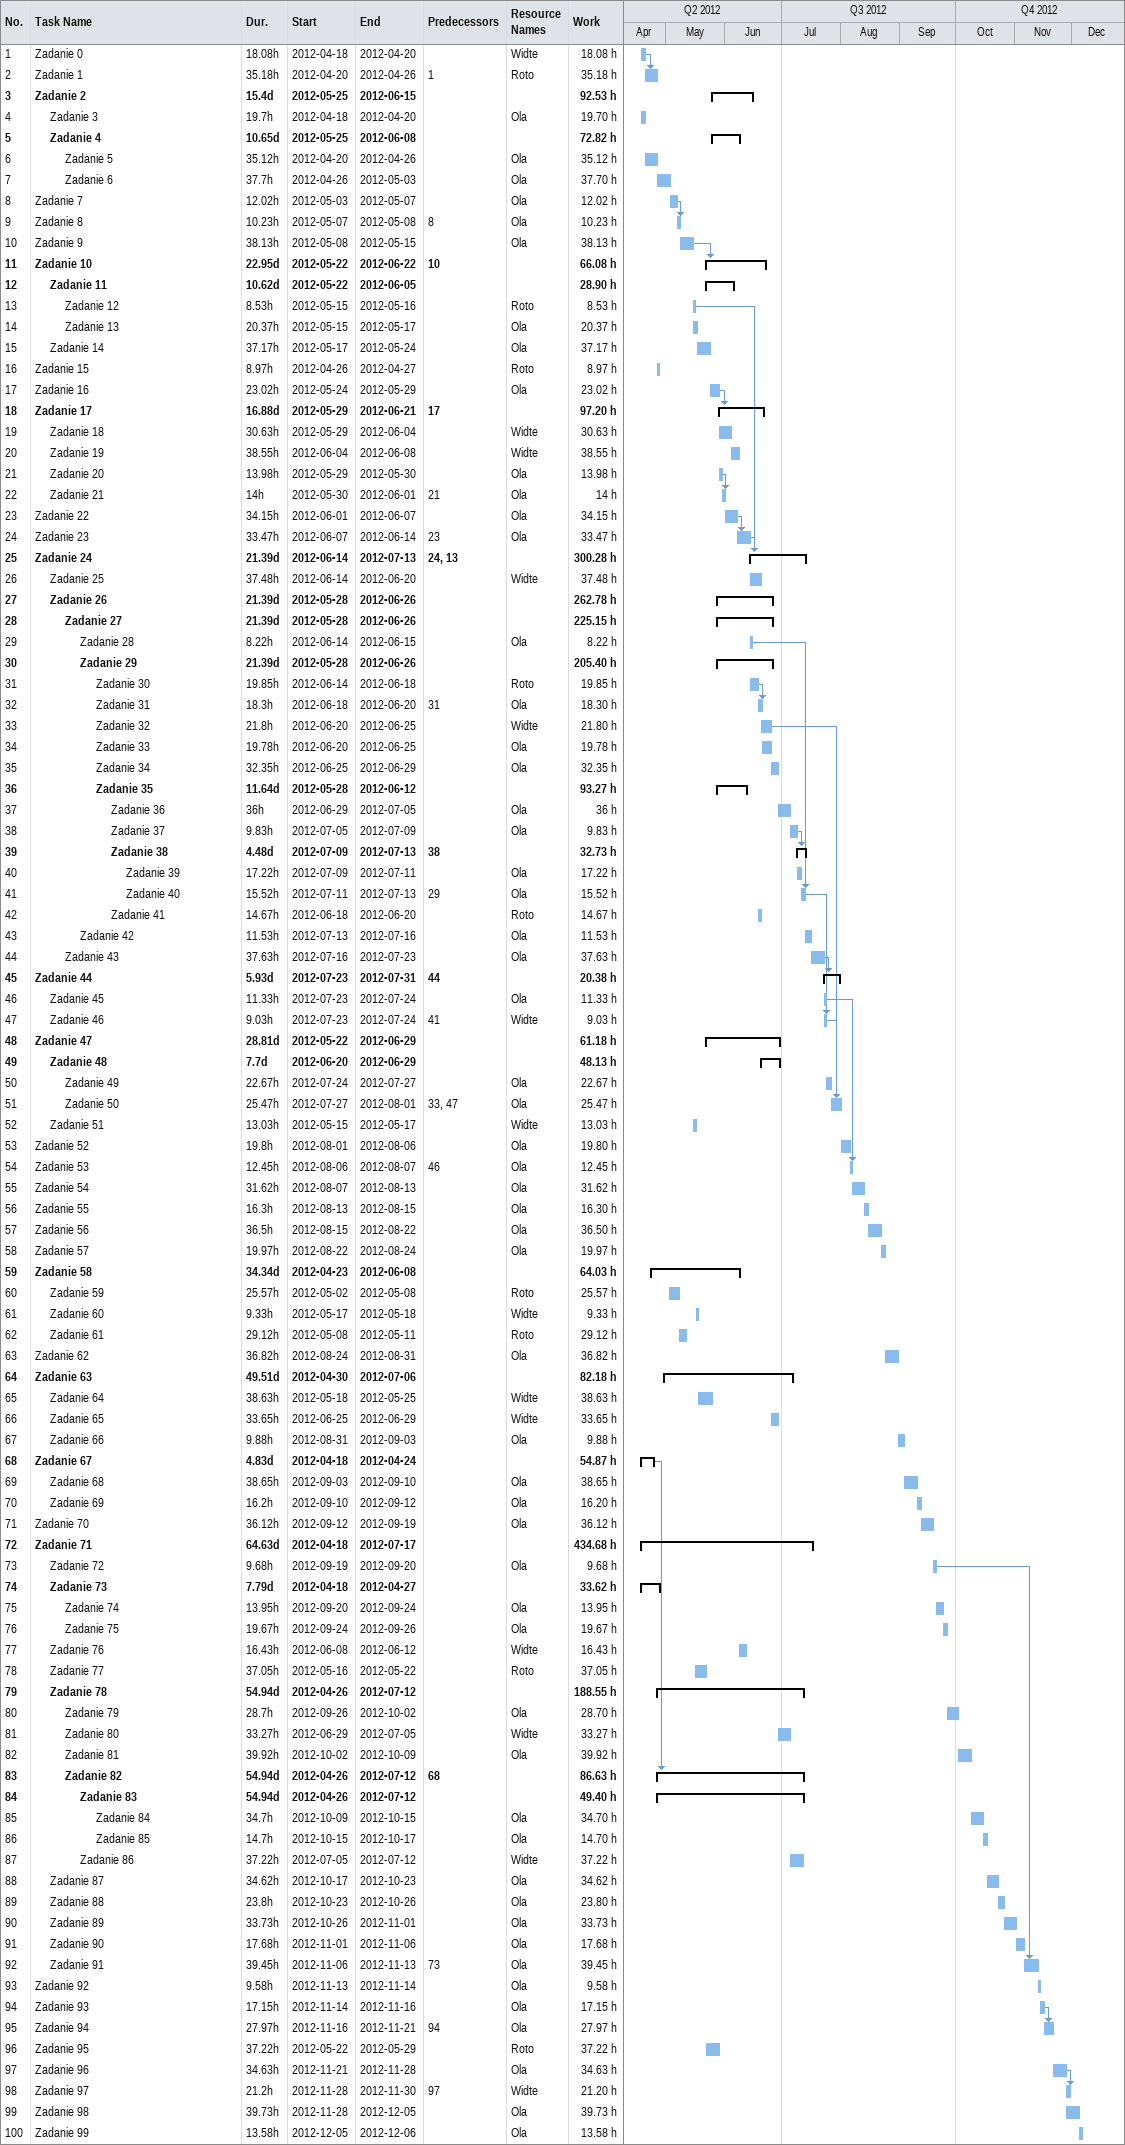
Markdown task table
| ID | Level | Task | Duration | Start | Finish | Predecessors | Resources | Work (h) |
|---|---|---|---|---|---|---|---|---|
| 1 | 1 | Zadanie 0 | 18.08h | 2012-04-18 | 2012-04-20 |  | Widte | 18.08 |
| 2 | 1 | Zadanie 1 | 35.18h | 2012-04-20 | 2012-04-26 | 1 | Roto | 35.18 |
| 3 | 1 | **Zadanie 2** | 15.4d | 2012-05-25 | 2012-06-15 |  |  | 92.53 |
| 4 | 2 | Zadanie 3 | 19.7h | 2012-04-18 | 2012-04-20 |  | Ola | 19.70 |
| 5 | 2 | **Zadanie 4** | 10.65d | 2012-05-25 | 2012-06-08 |  |  | 72.82 |
| 6 | 3 | Zadanie 5 | 35.12h | 2012-04-20 | 2012-04-26 |  | Ola | 35.12 |
| 7 | 3 | Zadanie 6 | 37.7h | 2012-04-26 | 2012-05-03 |  | Ola | 37.70 |
| 8 | 1 | Zadanie 7 | 12.02h | 2012-05-03 | 2012-05-07 |  | Ola | 12.02 |
| 9 | 1 | Zadanie 8 | 10.23h | 2012-05-07 | 2012-05-08 | 8 | Ola | 10.23 |
| 10 | 1 | Zadanie 9 | 38.13h | 2012-05-08 | 2012-05-15 |  | Ola | 38.13 |
| 11 | 1 | **Zadanie 10** | 22.95d | 2012-05-22 | 2012-06-22 | 10 |  | 66.08 |
| 12 | 2 | **Zadanie 11** | 10.62d | 2012-05-22 | 2012-06-05 |  |  | 28.90 |
| 13 | 3 | Zadanie 12 | 8.53h | 2012-05-15 | 2012-05-16 |  | Roto | 8.53 |
| 14 | 3 | Zadanie 13 | 20.37h | 2012-05-15 | 2012-05-17 |  | Ola | 20.37 |
| 15 | 2 | Zadanie 14 | 37.17h | 2012-05-17 | 2012-05-24 |  | Ola | 37.17 |
| 16 | 1 | Zadanie 15 | 8.97h | 2012-04-26 | 2012-04-27 |  | Roto | 8.97 |
| 17 | 1 | Zadanie 16 | 23.02h | 2012-05-24 | 2012-05-29 |  | Ola | 23.02 |
| 18 | 1 | **Zadanie 17** | 16.88d | 2012-05-29 | 2012-06-21 | 17 |  | 97.20 |
| 19 | 2 | Zadanie 18 | 30.63h | 2012-05-29 | 2012-06-04 |  | Widte | 30.63 |
| 20 | 2 | Zadanie 19 | 38.55h | 2012-06-04 | 2012-06-08 |  | Widte | 38.55 |
| 21 | 2 | Zadanie 20 | 13.98h | 2012-05-29 | 2012-05-30 |  | Ola | 13.98 |
| 22 | 2 | Zadanie 21 | 14h | 2012-05-30 | 2012-06-01 | 21 | Ola | 14 |
| 23 | 1 | Zadanie 22 | 34.15h | 2012-06-01 | 2012-06-07 |  | Ola | 34.15 |
| 24 | 1 | Zadanie 23 | 33.47h | 2012-06-07 | 2012-06-14 | 23 | Ola | 33.47 |
| 25 | 1 | **Zadanie 24** | 21.39d | 2012-06-14 | 2012-07-13 | 24, 13 |  | 300.28 |
| 26 | 2 | Zadanie 25 | 37.48h | 2012-06-14 | 2012-06-20 |  | Widte | 37.48 |
| 27 | 2 | **Zadanie 26** | 21.39d | 2012-05-28 | 2012-06-26 |  |  | 262.78 |
| 28 | 3 | **Zadanie 27** | 21.39d | 2012-05-28 | 2012-06-26 |  |  | 225.15 |
| 29 | 4 | Zadanie 28 | 8.22h | 2012-06-14 | 2012-06-15 |  | Ola | 8.22 |
| 30 | 4 | **Zadanie 29** | 21.39d | 2012-05-28 | 2012-06-26 |  |  | 205.40 |
| 31 | 5 | Zadanie 30 | 19.85h | 2012-06-14 | 2012-06-18 |  | Roto | 19.85 |
| 32 | 5 | Zadanie 31 | 18.3h | 2012-06-18 | 2012-06-20 | 31 | Ola | 18.30 |
| 33 | 5 | Zadanie 32 | 21.8h | 2012-06-20 | 2012-06-25 |  | Widte | 21.80 |
| 34 | 5 | Zadanie 33 | 19.78h | 2012-06-20 | 2012-06-25 |  | Ola | 19.78 |
| 35 | 5 | Zadanie 34 | 32.35h | 2012-06-25 | 2012-06-29 |  | Ola | 32.35 |
| 36 | 5 | **Zadanie 35** | 11.64d | 2012-05-28 | 2012-06-12 |  |  | 93.27 |
| 37 | 6 | Zadanie 36 | 36h | 2012-06-29 | 2012-07-05 |  | Ola | 36 |
| 38 | 6 | Zadanie 37 | 9.83h | 2012-07-05 | 2012-07-09 |  | Ola | 9.83 |
| 39 | 6 | **Zadanie 38** | 4.48d | 2012-07-09 | 2012-07-13 | 38 |  | 32.73 |
| 40 | 7 | Zadanie 39 | 17.22h | 2012-07-09 | 2012-07-11 |  | Ola | 17.22 |
| 41 | 7 | Zadanie 40 | 15.52h | 2012-07-11 | 2012-07-13 | 29 | Ola | 15.52 |
| 42 | 6 | Zadanie 41 | 14.67h | 2012-06-18 | 2012-06-20 |  | Roto | 14.67 |
| 43 | 4 | Zadanie 42 | 11.53h | 2012-07-13 | 2012-07-16 |  | Ola | 11.53 |
| 44 | 3 | Zadanie 43 | 37.63h | 2012-07-16 | 2012-07-23 |  | Ola | 37.63 |
| 45 | 1 | **Zadanie 44** | 5.93d | 2012-07-23 | 2012-07-31 | 44 |  | 20.38 |
| 46 | 2 | Zadanie 45 | 11.33h | 2012-07-23 | 2012-07-24 |  | Ola | 11.33 |
| 47 | 2 | Zadanie 46 | 9.03h | 2012-07-23 | 2012-07-24 | 41 | Widte | 9.03 |
| 48 | 1 | **Zadanie 47** | 28.81d | 2012-05-22 | 2012-06-29 |  |  | 61.18 |
| 49 | 2 | **Zadanie 48** | 7.7d | 2012-06-20 | 2012-06-29 |  |  | 48.13 |
| 50 | 3 | Zadanie 49 | 22.67h | 2012-07-24 | 2012-07-27 |  | Ola | 22.67 |
| 51 | 3 | Zadanie 50 | 25.47h | 2012-07-27 | 2012-08-01 | 33, 47 | Ola | 25.47 |
| 52 | 2 | Zadanie 51 | 13.03h | 2012-05-15 | 2012-05-17 |  | Widte | 13.03 |
| 53 | 1 | Zadanie 52 | 19.8h | 2012-08-01 | 2012-08-06 |  | Ola | 19.80 |
| 54 | 1 | Zadanie 53 | 12.45h | 2012-08-06 | 2012-08-07 | 46 | Ola | 12.45 |
| 55 | 1 | Zadanie 54 | 31.62h | 2012-08-07 | 2012-08-13 |  | Ola | 31.62 |
| 56 | 1 | Zadanie 55 | 16.3h | 2012-08-13 | 2012-08-15 |  | Ola | 16.30 |
| 57 | 1 | Zadanie 56 | 36.5h | 2012-08-15 | 2012-08-22 |  | Ola | 36.50 |
| 58 | 1 | Zadanie 57 | 19.97h | 2012-08-22 | 2012-08-24 |  | Ola | 19.97 |
| 59 | 1 | **Zadanie 58** | 34.34d | 2012-04-23 | 2012-06-08 |  |  | 64.03 |
| 60 | 2 | Zadanie 59 | 25.57h | 2012-05-02 | 2012-05-08 |  | Roto | 25.57 |
| 61 | 2 | Zadanie 60 | 9.33h | 2012-05-17 | 2012-05-18 |  | Widte | 9.33 |
| 62 | 2 | Zadanie 61 | 29.12h | 2012-05-08 | 2012-05-11 |  | Roto | 29.12 |
| 63 | 1 | Zadanie 62 | 36.82h | 2012-08-24 | 2012-08-31 |  | Ola | 36.82 |
| 64 | 1 | **Zadanie 63** | 49.51d | 2012-04-30 | 2012-07-06 |  |  | 82.18 |
| 65 | 2 | Zadanie 64 | 38.63h | 2012-05-18 | 2012-05-25 |  | Widte | 38.63 |
| 66 | 2 | Zadanie 65 | 33.65h | 2012-06-25 | 2012-06-29 |  | Widte | 33.65 |
| 67 | 2 | Zadanie 66 | 9.88h | 2012-08-31 | 2012-09-03 |  | Ola | 9.88 |
| 68 | 1 | **Zadanie 67** | 4.83d | 2012-04-18 | 2012-04-24 |  |  | 54.87 |
| 69 | 2 | Zadanie 68 | 38.65h | 2012-09-03 | 2012-09-10 |  | Ola | 38.65 |
| 70 | 2 | Zadanie 69 | 16.2h | 2012-09-10 | 2012-09-12 |  | Ola | 16.20 |
| 71 | 1 | Zadanie 70 | 36.12h | 2012-09-12 | 2012-09-19 |  | Ola | 36.12 |
| 72 | 1 | **Zadanie 71** | 64.63d | 2012-04-18 | 2012-07-17 |  |  | 434.68 |
| 73 | 2 | Zadanie 72 | 9.68h | 2012-09-19 | 2012-09-20 |  | Ola | 9.68 |
| 74 | 2 | **Zadanie 73** | 7.79d | 2012-04-18 | 2012-04-27 |  |  | 33.62 |
| 75 | 3 | Zadanie 74 | 13.95h | 2012-09-20 | 2012-09-24 |  | Ola | 13.95 |
| 76 | 3 | Zadanie 75 | 19.67h | 2012-09-24 | 2012-09-26 |  | Ola | 19.67 |
| 77 | 2 | Zadanie 76 | 16.43h | 2012-06-08 | 2012-06-12 |  | Widte | 16.43 |
| 78 | 2 | Zadanie 77 | 37.05h | 2012-05-16 | 2012-05-22 |  | Roto | 37.05 |
| 79 | 2 | **Zadanie 78** | 54.94d | 2012-04-26 | 2012-07-12 |  |  | 188.55 |
| 80 | 3 | Zadanie 79 | 28.7h | 2012-09-26 | 2012-10-02 |  | Ola | 28.70 |
| 81 | 3 | Zadanie 80 | 33.27h | 2012-06-29 | 2012-07-05 |  | Widte | 33.27 |
| 82 | 3 | Zadanie 81 | 39.92h | 2012-10-02 | 2012-10-09 |  | Ola | 39.92 |
| 83 | 3 | **Zadanie 82** | 54.94d | 2012-04-26 | 2012-07-12 | 68 |  | 86.63 |
| 84 | 4 | **Zadanie 83** | 54.94d | 2012-04-26 | 2012-07-12 |  |  | 49.40 |
| 85 | 5 | Zadanie 84 | 34.7h | 2012-10-09 | 2012-10-15 |  | Ola | 34.70 |
| 86 | 5 | Zadanie 85 | 14.7h | 2012-10-15 | 2012-10-17 |  | Ola | 14.70 |
| 87 | 4 | Zadanie 86 | 37.22h | 2012-07-05 | 2012-07-12 |  | Widte | 37.22 |
| 88 | 2 | Zadanie 87 | 34.62h | 2012-10-17 | 2012-10-23 |  | Ola | 34.62 |
| 89 | 2 | Zadanie 88 | 23.8h | 2012-10-23 | 2012-10-26 |  | Ola | 23.80 |
| 90 | 2 | Zadanie 89 | 33.73h | 2012-10-26 | 2012-11-01 |  | Ola | 33.73 |
| 91 | 2 | Zadanie 90 | 17.68h | 2012-11-01 | 2012-11-06 |  | Ola | 17.68 |
| 92 | 2 | Zadanie 91 | 39.45h | 2012-11-06 | 2012-11-13 | 73 | Ola | 39.45 |
| 93 | 1 | Zadanie 92 | 9.58h | 2012-11-13 | 2012-11-14 |  | Ola | 9.58 |
| 94 | 1 | Zadanie 93 | 17.15h | 2012-11-14 | 2012-11-16 |  | Ola | 17.15 |
| 95 | 1 | Zadanie 94 | 27.97h | 2012-11-16 | 2012-11-21 | 94 | Ola | 27.97 |
| 96 | 1 | Zadanie 95 | 37.22h | 2012-05-22 | 2012-05-29 |  | Roto | 37.22 |
| 97 | 1 | Zadanie 96 | 34.63h | 2012-11-21 | 2012-11-28 |  | Ola | 34.63 |
| 98 | 1 | Zadanie 97 | 21.2h | 2012-11-28 | 2012-11-30 | 97 | Widte | 21.20 |
| 99 | 1 | Zadanie 98 | 39.73h | 2012-11-28 | 2012-12-05 |  | Ola | 39.73 |
| 100 | 1 | Zadanie 99 | 13.58h | 2012-12-05 | 2012-12-06 |  | Ola | 13.58 |
